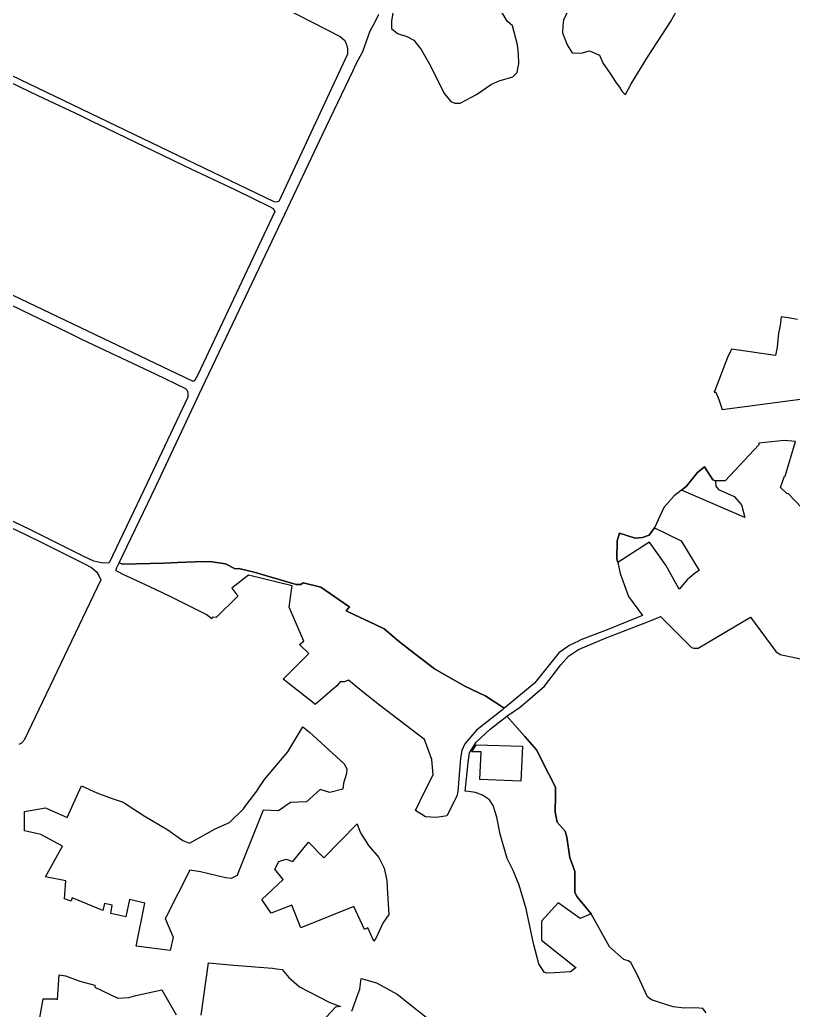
# Model space of a CAD drawing. Header units: millimetres. Extents: x 35444746 to 35449000, y 3482000 to 3488437.
# Drawn here: x 35447122.2 to 35447465.6, y 3484146.7 to 3484586.7 of the extents above; entities that cross this region are included whole.
import ezdxf

# ---------------------------------------------------------------- set-up
doc = ezdxf.new("R2010")
doc.units = ezdxf.units.MM
doc.layers.add('0203.02旱地整理', color=9, linetype='Continuous', true_color=0x808080)
doc.layers.add('0204.02水田整理', color=9, linetype='Continuous', true_color=0x808080)

msp = doc.modelspace()

# ---------------------------------------------------------------- linework, layer by layer
at = {"layer": '0203.02旱地整理', "color": 41}
for points in [[(35447054.852, 3484674.066), (35447081.158, 3484660.78), (35447129.517, 3484635.963), (35447132.207, 3484635.521), (35447136.059, 3484642.596), (35447136.945, 3484643.553), (35447137.701, 3484644.267), (35447146.393, 3484639.671), (35447207.378, 3484608.662), (35447226.536, 3484598.74), (35447264.431, 3484579.242), (35447266.459, 3484577.479), (35447267.294, 3484575.682), (35447267.694, 3484573.714), (35447267.694, 3484571.38), (35447237.156, 3484505.921), (35447236.021, 3484505.706), (35447235.105, 3484505.747), (35447025.099, 3484607.001), (35447024.685, 3484607.201), (35447024.38, 3484607.775)], [(35447054.852, 3484674.066), (35447081.158, 3484660.78), (35447129.517, 3484635.963), (35447132.207, 3484635.521), (35447136.059, 3484642.596), (35447136.945, 3484643.553), (35447137.701, 3484644.267), (35447146.393, 3484639.671), (35447207.378, 3484608.662), (35447226.536, 3484598.74), (35447264.431, 3484579.242), (35447266.459, 3484577.479), (35447267.294, 3484575.682), (35447267.694, 3484573.714), (35447267.694, 3484571.38), (35447237.156, 3484505.921), (35447236.021, 3484505.706), (35447235.105, 3484505.747), (35447025.099, 3484607.001), (35447024.685, 3484607.201), (35447024.38, 3484607.775)], [(35447431.062, 3484381.812), (35447431.193, 3484379.488), (35447432.429, 3484378.008), (35447439.346, 3484374.95), (35447442.671, 3484371.161), (35447444.134, 3484365.51), (35447415.982, 3484377.66), (35447416.638, 3484378.215), (35447418.207, 3484379.51), (35447423.164, 3484385.563), (35447426.154, 3484388.095), (35447429.911, 3484382.29)], [(35447431.062, 3484381.812), (35447431.193, 3484379.488), (35447432.429, 3484378.008), (35447439.346, 3484374.95), (35447442.671, 3484371.161), (35447444.134, 3484365.51), (35447415.982, 3484377.66), (35447416.638, 3484378.215), (35447418.207, 3484379.51), (35447423.164, 3484385.563), (35447426.154, 3484388.095), (35447429.911, 3484382.29)], [(35447404.054, 3484360.94), (35447415.893, 3484355.13), (35447423.782, 3484342.014), (35447421.779, 3484340.702), (35447418.525, 3484337.852), (35447415.009, 3484333.775), (35447409.027, 3484344.315), (35447401.776, 3484354.632), (35447401.083, 3484354.139), (35447387.67, 3484345.578), (35447387.255, 3484347.135), (35447387.488, 3484355.255), (35447388.398, 3484358.66), (35447395.351, 3484356.33), (35447398.624, 3484356.654), (35447401.597, 3484357.679)], [(35447404.054, 3484360.94), (35447415.893, 3484355.13), (35447423.782, 3484342.014), (35447421.779, 3484340.702), (35447418.525, 3484337.852), (35447415.009, 3484333.775), (35447409.027, 3484344.315), (35447401.776, 3484354.632), (35447401.083, 3484354.139), (35447387.67, 3484345.578), (35447387.255, 3484347.135), (35447387.488, 3484355.255), (35447388.398, 3484358.66), (35447395.351, 3484356.33), (35447398.624, 3484356.654), (35447401.597, 3484357.679)], [(35447166.232, 3484345.467), (35447167.896, 3484344.794), (35447186.125, 3484345.333), (35447192.153, 3484345.576), (35447199.982, 3484345.891), (35447206.597, 3484345.953), (35447213.51, 3484345.049), (35447217.812, 3484342.763), (35447219.936, 3484342.833), (35447220.051, 3484342.805), (35447226.235, 3484341.319), (35447244.901, 3484335.73), (35447247.002, 3484335.809), (35447247.973, 3484336.47), (35447255.784, 3484334.595), (35447268.218, 3484326.086), (35447268.636, 3484325.885), (35447267.046, 3484324.16), (35447268.277, 3484323.521), (35447279.969, 3484318.092), (35447283.973, 3484316.157), (35447289.992, 3484310.909), (35447295.45, 3484306.689), (35447306.281, 3484298.313), (35447319.498, 3484290.765), (35447329.163, 3484286.211), (35447337.254, 3484280.785), (35447336.437, 3484280.148), (35447324.894, 3484271.156), (35447319.774, 3484265.058), (35447318.374, 3484262.094), (35447317.862, 3484258.64), (35447316.623, 3484243.869), (35447316.16, 3484241.828), (35447311.788, 3484232.977), (35447310.972, 3484232.828), (35447307.019, 3484232.318), (35447302.303, 3484232.65), (35447297.858, 3484235.447), (35447301.859, 3484243.722), (35447305.719, 3484251.192), (35447305.121, 3484258.045), (35447301.919, 3484267.004), (35447281.836, 3484282.134), (35447274.087, 3484288.423), (35447268.161, 3484293.348), (35447266.412, 3484292.488), (35447264.462, 3484292.488), (35447262.878, 3484290.797), (35447253.246, 3484282.518), (35447252.825, 3484282.868), (35447239.159, 3484293.698), (35447250.522, 3484305.095), (35447246.376, 3484309.161), (35447248.253, 3484310.569), (35447241.813, 3484325.676), (35447242.877, 3484333.329), (35447243.136, 3484335.194), (35447223.7, 3484339.927), (35447216.385, 3484334.118), (35447218.99, 3484330.567), (35447209.386, 3484321.081), (35447207.784, 3484321.255), (35447207.646, 3484321.053), (35447207.484, 3484320.591), (35447204.857, 3484322.456), (35447191.891, 3484329.006), (35447189.259, 3484330.336), (35447182.469, 3484333.544), (35447171.559, 3484338.582), (35447168.661, 3484339.928), (35447167.132, 3484340.72), (35447166.95, 3484340.818), (35447164.937, 3484341.91), (35447164.937, 3484342.489), (35447165.196, 3484343.312)], [(35447166.232, 3484345.467), (35447167.896, 3484344.794), (35447186.125, 3484345.333), (35447192.153, 3484345.576), (35447199.982, 3484345.891), (35447206.597, 3484345.953), (35447213.51, 3484345.049), (35447217.812, 3484342.763), (35447219.936, 3484342.833), (35447220.051, 3484342.805), (35447226.235, 3484341.319), (35447244.901, 3484335.73), (35447247.002, 3484335.809), (35447247.973, 3484336.47), (35447255.784, 3484334.595), (35447268.218, 3484326.086), (35447268.636, 3484325.885), (35447267.046, 3484324.16), (35447268.277, 3484323.521), (35447279.969, 3484318.092), (35447283.973, 3484316.157), (35447289.992, 3484310.909), (35447295.45, 3484306.689), (35447306.281, 3484298.313), (35447319.498, 3484290.765), (35447329.163, 3484286.211), (35447337.254, 3484280.785), (35447336.437, 3484280.148), (35447324.894, 3484271.156), (35447319.774, 3484265.058), (35447318.374, 3484262.094), (35447317.862, 3484258.64), (35447316.623, 3484243.869), (35447316.16, 3484241.828), (35447311.788, 3484232.977), (35447310.972, 3484232.828), (35447307.019, 3484232.318), (35447302.303, 3484232.65), (35447297.858, 3484235.447), (35447301.859, 3484243.722), (35447305.719, 3484251.192), (35447305.121, 3484258.045), (35447301.919, 3484267.004), (35447281.836, 3484282.134), (35447274.087, 3484288.423), (35447268.161, 3484293.348), (35447266.412, 3484292.488), (35447264.462, 3484292.488), (35447262.878, 3484290.797), (35447253.246, 3484282.518), (35447252.825, 3484282.868), (35447239.159, 3484293.698), (35447250.522, 3484305.095), (35447246.376, 3484309.161), (35447248.253, 3484310.569), (35447241.813, 3484325.676), (35447242.877, 3484333.329), (35447243.136, 3484335.194), (35447223.7, 3484339.927), (35447216.385, 3484334.118), (35447218.99, 3484330.567), (35447209.386, 3484321.081), (35447207.784, 3484321.255), (35447207.646, 3484321.053), (35447207.484, 3484320.591), (35447204.857, 3484322.456), (35447191.891, 3484329.006), (35447189.259, 3484330.336), (35447182.469, 3484333.544), (35447171.559, 3484338.582), (35447168.661, 3484339.928), (35447167.132, 3484340.72), (35447166.95, 3484340.818), (35447164.937, 3484341.91), (35447164.937, 3484342.489), (35447165.196, 3484343.312)], [(35447338.427, 3484277.309), (35447346.451, 3484268.244), (35447351.604, 3484262.396), (35447357.084, 3484251.559), (35447360.002, 3484245.795), (35447360.028, 3484242.259), (35447359.939, 3484234.64), (35447360.742, 3484230.234), (35447364.277, 3484226.21), (35447365.04, 3484223.51), (35447366.366, 3484214.373), (35447367.516, 3484211.253), (35447368.583, 3484208.359), (35447368.605, 3484199.144), (35447369.46, 3484197.225), (35447370.925, 3484195.389), (35447375.844, 3484189.443), (35447371.059, 3484187.46), (35447361.156, 3484194.421), (35447353.865, 3484186.263), (35447353.756, 3484177.778), (35447369.1, 3484165.704), (35447369.291, 3484165.607), (35447366.672, 3484163.768), (35447364.289, 3484163.531), (35447359.578, 3484163.318), (35447356.132, 3484163.141), (35447355.024, 3484163.565), (35447352.654, 3484167.224), (35447350.305, 3484176.341), (35447346.978, 3484191.674), (35447343.954, 3484202.186), (35447341.259, 3484208.774), (35447338.622, 3484214.004), (35447335.429, 3484224.811), (35447334.017, 3484232.503), (35447332.301, 3484237.591), (35447330.726, 3484240.162), (35447327.681, 3484242.156), (35447324.499, 3484243.336), (35447321.424, 3484243.895), (35447319.944, 3484244.058), (35447321.234, 3484256.742), (35447321.876, 3484260.997), (35447324.826, 3484265.81), (35447330.963, 3484271.516)], [(35447338.427, 3484277.309), (35447346.451, 3484268.244), (35447351.604, 3484262.396), (35447357.084, 3484251.559), (35447360.002, 3484245.795), (35447360.028, 3484242.259), (35447359.939, 3484234.64), (35447360.742, 3484230.234), (35447364.277, 3484226.21), (35447365.04, 3484223.51), (35447366.366, 3484214.373), (35447367.516, 3484211.253), (35447368.583, 3484208.359), (35447368.605, 3484199.144), (35447369.46, 3484197.225), (35447370.925, 3484195.389), (35447375.844, 3484189.443), (35447371.059, 3484187.46), (35447361.156, 3484194.421), (35447353.865, 3484186.263), (35447353.756, 3484177.778), (35447369.1, 3484165.704), (35447369.291, 3484165.607), (35447366.672, 3484163.768), (35447364.289, 3484163.531), (35447359.578, 3484163.318), (35447356.132, 3484163.141), (35447355.024, 3484163.565), (35447352.654, 3484167.224), (35447350.305, 3484176.341), (35447346.978, 3484191.674), (35447343.954, 3484202.186), (35447341.259, 3484208.774), (35447338.622, 3484214.004), (35447335.429, 3484224.811), (35447334.017, 3484232.503), (35447332.301, 3484237.591), (35447330.726, 3484240.162), (35447327.681, 3484242.156), (35447324.499, 3484243.336), (35447321.424, 3484243.895), (35447319.944, 3484244.058), (35447321.234, 3484256.742), (35447321.876, 3484260.997), (35447324.826, 3484265.81), (35447330.963, 3484271.516)], [(35447247.905, 3484272.548), (35447250.777, 3484270.204), (35447266.259, 3484256.113), (35447267.386, 3484253.923), (35447267.29, 3484251.825), (35447265.903, 3484247.49), (35447265.566, 3484244.803), (35447259.823, 3484243.429), (35447255.502, 3484244.789), (35447249.446, 3484239.184), (35447242.291, 3484239.018), (35447237.074, 3484235.27), (35447230.227, 3484235.596), (35447218.993, 3484207.466), (35447218.637, 3484206.573), (35447216.031, 3484205.225), (35447213.479, 3484205.442), (35447202.326, 3484208.119), (35447197.71, 3484208.839), (35447187.099, 3484188.186), (35447186.717, 3484187.426), (35447190.19, 3484179.093), (35447188.858, 3484173.248), (35447173.793, 3484175.157), (35447177.683, 3484194.263), (35447170.925, 3484195.805), (35447169.297, 3484188.146), (35447162.53, 3484189.642), (35447163.173, 3484193.34), (35447159.757, 3484194.13), (35447158.983, 3484191.035), (35447145.38, 3484196.554), (35447144.902, 3484195.118), (35447142.071, 3484196.116), (35447142.611, 3484204.147), (35447133.571, 3484205.959), (35447141.047, 3484219.479), (35447141.096, 3484219.567), (35447131.516, 3484224.734), (35447124.306, 3484226.31), (35447124.282, 3484234.904), (35447133.54, 3484236.651), (35447143.258, 3484232.302), (35447149.505, 3484246.424), (35447156.377, 3484243.296), (35447162.665, 3484240.909), (35447168.081, 3484239.05), (35447168.948, 3484238.495), (35447177.384, 3484233.099), (35447187.938, 3484226.761), (35447194.565, 3484222.099), (35447197.533, 3484220.951), (35447201.516, 3484223.083), (35447208.922, 3484227.216), (35447215.32, 3484230.077), (35447221.47, 3484236.177), (35447222.994, 3484238.185), (35447227.363, 3484243.94), (35447228.361, 3484245.461), (35447230.797, 3484249.176), (35447231.384, 3484249.876), (35447241.12, 3484261.496)], [(35447247.905, 3484272.548), (35447250.777, 3484270.204), (35447266.259, 3484256.113), (35447267.386, 3484253.923), (35447267.29, 3484251.825), (35447265.903, 3484247.49), (35447265.566, 3484244.803), (35447259.823, 3484243.429), (35447255.502, 3484244.789), (35447249.446, 3484239.184), (35447242.291, 3484239.018), (35447237.074, 3484235.27), (35447230.227, 3484235.596), (35447218.993, 3484207.466), (35447218.637, 3484206.573), (35447216.031, 3484205.225), (35447213.479, 3484205.442), (35447202.326, 3484208.119), (35447197.71, 3484208.839), (35447187.099, 3484188.186), (35447186.717, 3484187.426), (35447190.19, 3484179.093), (35447188.858, 3484173.248), (35447173.793, 3484175.157), (35447177.683, 3484194.263), (35447170.925, 3484195.805), (35447169.297, 3484188.146), (35447162.53, 3484189.642), (35447163.173, 3484193.34), (35447159.757, 3484194.13), (35447158.983, 3484191.035), (35447145.38, 3484196.554), (35447144.902, 3484195.118), (35447142.071, 3484196.116), (35447142.611, 3484204.147), (35447133.571, 3484205.959), (35447141.047, 3484219.479), (35447141.096, 3484219.567), (35447131.516, 3484224.734), (35447124.306, 3484226.31), (35447124.282, 3484234.904), (35447133.54, 3484236.651), (35447143.258, 3484232.302), (35447149.505, 3484246.424), (35447156.377, 3484243.296), (35447162.665, 3484240.909), (35447168.081, 3484239.05), (35447168.948, 3484238.495), (35447177.384, 3484233.099), (35447187.938, 3484226.761), (35447194.565, 3484222.099), (35447197.533, 3484220.951), (35447201.516, 3484223.083), (35447208.922, 3484227.216), (35447215.32, 3484230.077), (35447221.47, 3484236.177), (35447222.994, 3484238.185), (35447227.363, 3484243.94), (35447228.361, 3484245.461), (35447230.797, 3484249.176), (35447231.384, 3484249.876), (35447241.12, 3484261.496)], [(35447324.798, 3484264.598), (35447345.398, 3484264.014), (35447344.705, 3484248.366), (35447326.414, 3484249.167), (35447327.097, 3484261.445), (35447322.828, 3484261.512)], [(35447324.798, 3484264.598), (35447345.398, 3484264.014), (35447344.705, 3484248.366), (35447326.414, 3484249.167), (35447327.097, 3484261.445), (35447322.828, 3484261.512)], [(35447324.798, 3484264.598), (35447345.398, 3484264.014), (35447344.705, 3484248.366), (35447326.414, 3484249.167), (35447327.097, 3484261.445), (35447322.828, 3484261.512)], [(35447324.798, 3484264.598), (35447345.398, 3484264.014), (35447344.705, 3484248.366), (35447326.414, 3484249.167), (35447327.097, 3484261.445), (35447322.828, 3484261.512)], [(35447271.974, 3484229.411), (35447272.447, 3484228.148), (35447273.469, 3484225.422), (35447276.991, 3484219.894), (35447281.595, 3484214.551), (35447283.406, 3484210.959), (35447283.979, 3484209.823), (35447285.115, 3484204.273), (35447285.442, 3484198.524), (35447286.049, 3484189.187), (35447283.298, 3484185.327), (35447281.849, 3484182.115), (35447280.208, 3484178.516), (35447279.435, 3484177.316), (35447276.72, 3484183.234), (35447275.203, 3484182.476), (35447270.526, 3484192.712), (35447246.885, 3484183.234), (35447242.966, 3484193.344), (35447233.737, 3484189.805), (35447229.692, 3484195.871), (35447239.165, 3484204.796), (35447235.361, 3484209.4), (35447237.163, 3484212.803), (35447240.367, 3484213.804), (35447243.371, 3484212.703), (35447250.334, 3484221.269), (35447257.227, 3484214.428)], [(35447271.974, 3484229.411), (35447272.447, 3484228.148), (35447273.469, 3484225.422), (35447276.991, 3484219.894), (35447281.595, 3484214.551), (35447283.406, 3484210.959), (35447283.979, 3484209.823), (35447285.115, 3484204.273), (35447285.442, 3484198.524), (35447286.049, 3484189.187), (35447283.298, 3484185.327), (35447281.849, 3484182.115), (35447280.208, 3484178.516), (35447279.435, 3484177.316), (35447276.72, 3484183.234), (35447275.203, 3484182.476), (35447270.526, 3484192.712), (35447246.885, 3484183.234), (35447242.966, 3484193.344), (35447233.737, 3484189.805), (35447229.692, 3484195.871), (35447239.165, 3484204.796), (35447235.361, 3484209.4), (35447237.163, 3484212.803), (35447240.367, 3484213.804), (35447243.371, 3484212.703), (35447250.334, 3484221.269), (35447257.227, 3484214.428)]]:
    msp.add_lwpolyline(points, close=True, dxfattribs=at)
for points in [[(35447103.35, 3484565.925), (35447126.399, 3484554.831), (35447130.103, 3484553.088), (35447149.087, 3484544.161), (35447155.668, 3484540.865), (35447156.59, 3484540.403), (35447181.79, 3484528.305), (35447185.178, 3484526.678), (35447195.341, 3484521.783), (35447207.912, 3484515.836), (35447217.892, 3484511.115), (35447232.966, 3484503.665), (35447234.607, 3484502.854), (35447235.403, 3484501.508), (35447201.205, 3484428.89), (35447199.702, 3484426.27), (35447199.41, 3484426.183), (35447198.773, 3484426.186), (35447000, 3484521.021)], [(35447103.35, 3484565.925), (35447126.399, 3484554.831), (35447130.103, 3484553.088), (35447149.087, 3484544.161), (35447155.668, 3484540.865), (35447156.59, 3484540.403), (35447181.79, 3484528.305), (35447185.178, 3484526.678), (35447195.341, 3484521.783), (35447207.912, 3484515.836), (35447217.892, 3484511.115), (35447232.966, 3484503.665), (35447234.607, 3484502.854), (35447235.403, 3484501.508), (35447201.205, 3484428.89), (35447199.702, 3484426.27), (35447199.41, 3484426.183), (35447198.773, 3484426.186), (35447000, 3484521.021)], [(35447117.579, 3484460.355), (35447122.812, 3484457.851), (35447143.612, 3484447.684), (35447149.528, 3484444.793), (35447169.939, 3484435.169), (35447182.228, 3484429.375), (35447195.702, 3484422.886), (35447196.312, 3484422.267), (35447196.661, 3484421.582), (35447196.739, 3484420.769), (35447196.739, 3484419.671), (35447196.724, 3484419.037), (35447178.762, 3484380.767), (35447161.799, 3484345.478), (35447159.064, 3484345.323), (35447155.047, 3484346.208), (35447150.59, 3484348.299), (35447126.572, 3484360.291), (35447094.627, 3484375.457)], [(35447117.579, 3484460.355), (35447122.812, 3484457.851), (35447143.612, 3484447.684), (35447149.528, 3484444.793), (35447169.939, 3484435.169), (35447182.228, 3484429.375), (35447195.702, 3484422.886), (35447196.312, 3484422.267), (35447196.661, 3484421.582), (35447196.739, 3484420.769), (35447196.739, 3484419.671), (35447196.724, 3484419.037), (35447178.762, 3484380.767), (35447161.799, 3484345.478), (35447159.064, 3484345.323), (35447155.047, 3484346.208), (35447150.59, 3484348.299), (35447126.572, 3484360.291), (35447094.627, 3484375.457)], [(35447105.673, 3484367.114), (35447125.333, 3484357.781), (35447132.29, 3484354.306), (35447149.138, 3484345.895), (35447150.879, 3484344.944), (35447153.961, 3484343.302), (35447156.249, 3484341.367), (35447157.29, 3484339.774), (35447158.19, 3484337.933), (35447124.051, 3484266.697), (35447122.908, 3484265.336), (35447121.71, 3484264.738)], [(35447105.673, 3484367.114), (35447125.333, 3484357.781), (35447132.29, 3484354.306), (35447149.138, 3484345.895), (35447150.879, 3484344.944), (35447153.961, 3484343.302), (35447156.249, 3484341.367), (35447157.29, 3484339.774), (35447158.19, 3484337.933), (35447124.051, 3484266.697), (35447122.908, 3484265.336), (35447121.71, 3484264.738)]]:
    msp.add_lwpolyline(points, dxfattribs=at)
at = {"layer": '0204.02水田整理', "color": 51}
for points in [[(35447288.136, 3484591.663), (35447287.152, 3484586.056), (35447287.144, 3484582.747), (35447289.839, 3484580.651), (35447294.015, 3484579.249), (35447297.146, 3484577.674), (35447300.358, 3484573.401), (35447303.914, 3484567.297), (35447310.809, 3484553.735), (35447313.586, 3484550.335), (35447315.412, 3484549.635), (35447317.674, 3484549.63), (35447324.968, 3484553.417), (35447331.59, 3484558.1), (35447335.073, 3484559.571), (35447341.088, 3484561.28), (35447342.968, 3484563.266), (35447343.526, 3484565.754), (35447343.82, 3484567.062), (35447343.656, 3484571.587), (35447343.143, 3484575.591), (35447340.928, 3484583.991), (35447338.642, 3484586.131), (35447331.974, 3484597.473)], [(35447368.764, 3484597.756), (35447363.553, 3484586.545), (35447363.287, 3484584.202), (35447363.192, 3484580.818), (35447365.177, 3484575.519), (35447367.512, 3484571.956), (35447371.417, 3484571.773), (35447375.19, 3484572.837), (35447379.527, 3484570.917), (35447381.255, 3484567.267), (35447384.025, 3484563.212), (35447387.051, 3484558.607), (35447388.392, 3484556.757), (35447389.515, 3484555.02), (35447390.417, 3484554.131), (35447391.108, 3484553.502), (35447393.648, 3484558.212), (35447400.903, 3484570.114), (35447402.804, 3484573.007), (35447405.336, 3484576.861), (35447405.627, 3484577.304), (35447411.151, 3484585.712), (35447416.371, 3484595.229)], [(35447469.368, 3484369.915), (35447463.224, 3484376.368), (35447462.952, 3484376.128), (35447460.028, 3484378.875), (35447461.742, 3484383.959), (35447461.992, 3484383.864), (35447466.621, 3484399.325), (35447461.523, 3484399.774), (35447450.395, 3484398.524), (35447450.342, 3484397.892), (35447435.45, 3484381.877), (35447431.062, 3484381.812), (35447429.911, 3484382.29), (35447426.154, 3484388.095), (35447423.164, 3484385.563), (35447418.207, 3484379.51), (35447416.638, 3484378.215), (35447415.982, 3484377.66), (35447412.754, 3484375.189), (35447408.092, 3484369.946), (35447404.054, 3484360.94), (35447401.597, 3484357.679), (35447398.624, 3484356.654), (35447395.351, 3484356.33), (35447388.398, 3484358.66), (35447387.488, 3484355.255), (35447387.255, 3484347.135), (35447387.67, 3484345.578), (35447388.694, 3484340.663), (35447392.462, 3484330.518), (35447398.676, 3484322.077), (35447396.496, 3484321.098), (35447382.926, 3484315.624), (35447371.27, 3484311.185), (35447370.237, 3484310.678), (35447366.479, 3484308.833), (35447365.996, 3484308.596), (35447361.463, 3484305.452), (35447351.428, 3484292.862), (35447350.684, 3484291.929), (35447339.391, 3484282.45), (35447337.254, 3484280.785), (35447329.163, 3484286.211), (35447319.498, 3484290.765), (35447306.281, 3484298.313), (35447295.45, 3484306.689), (35447289.992, 3484310.909), (35447283.973, 3484316.157), (35447279.969, 3484318.092), (35447268.277, 3484323.521), (35447267.046, 3484324.16), (35447268.636, 3484325.885), (35447268.218, 3484326.086), (35447255.784, 3484334.595), (35447247.973, 3484336.47), (35447247.002, 3484335.809), (35447244.901, 3484335.73), (35447226.235, 3484341.319), (35447220.051, 3484342.805), (35447219.936, 3484342.833), (35447217.812, 3484342.763), (35447213.51, 3484345.049), (35447206.597, 3484345.953), (35447199.982, 3484345.891), (35447192.153, 3484345.576), (35447186.125, 3484345.333), (35447167.896, 3484344.794), (35447166.232, 3484345.467), (35447182.389, 3484379.08), (35447203.088, 3484423.183), (35447219.76, 3484457.965), (35447238.473, 3484497.504), (35447256.749, 3484535.991), (35447270.032, 3484563.859), (35447271.333, 3484566.836), (35447274.536, 3484572.553), (35447277.734, 3484581.784), (35447279.894, 3484585.781), (35447281.556, 3484589.121)], [(35447467.475, 3484453.551), (35447463.396, 3484454.209), (35447460.226, 3484454.689), (35447459.754, 3484450.865), (35447458.999, 3484447.484), (35447458.4, 3484441.231), (35447457.779, 3484437.568), (35447438.194, 3484440.364), (35447436.435, 3484436.658), (35447431.781, 3484424.624), (35447430.432, 3484421.304), (35447431.215, 3484421.171), (35447432.625, 3484417.968), (35447434.099, 3484413.548), (35447473.301, 3484418.716)], [(35447426.949, 3484145.544), (35447425.939, 3484146.81), (35447425.483, 3484147.382), (35447422.352, 3484147.752), (35447417.129, 3484147.529), (35447412.259, 3484148.173), (35447406.268, 3484150.13), (35447402.737, 3484151.29), (35447400.929, 3484152.573), (35447396.582, 3484161.876), (35447393.498, 3484167.827), (35447392.361, 3484168.639), (35447390.353, 3484169.268), (35447383.97, 3484174.868), (35447375.844, 3484189.443), (35447370.925, 3484195.389), (35447369.46, 3484197.225), (35447368.605, 3484199.144), (35447368.583, 3484208.359), (35447367.516, 3484211.253), (35447366.366, 3484214.373), (35447365.04, 3484223.51), (35447364.277, 3484226.21), (35447360.742, 3484230.234), (35447359.939, 3484234.64), (35447360.028, 3484242.259), (35447360.002, 3484245.795), (35447357.084, 3484251.559), (35447351.604, 3484262.396), (35447346.451, 3484268.244), (35447338.427, 3484277.309), (35447344.554, 3484281.503), (35447355.156, 3484290.651), (35447362.354, 3484300.058), (35447365.804, 3484303.926), (35447370.262, 3484306.954), (35447382.484, 3484312.082), (35447400.663, 3484319.129), (35447401.364, 3484319.403), (35447406.128, 3484321.267), (35447406.636, 3484321.641), (35447420.501, 3484307.862), (35447421.452, 3484307.565), (35447423.322, 3484307.531), (35447446.705, 3484321.246), (35447457.862, 3484306.018), (35447459.808, 3484304.64), (35447473.784, 3484301.75)], [(35447202.653, 3484144.482), (35447205.886, 3484167.772), (35447217.21, 3484166.668), (35447234.432, 3484165.378), (35447236.16, 3484165.101), (35447238.651, 3484164.703), (35447241.633, 3484161.168), (35447246.411, 3484157.052), (35447250.413, 3484155.03), (35447259.828, 3484150.049), (35447261.032, 3484149.617), (35447264.523, 3484148.379), (35447262.415, 3484148.021), (35447256.08, 3484141.346)], [(35447129.312, 3484133.212), (35447132.482, 3484151.72), (35447138.061, 3484151.735), (35447138.856, 3484151.401), (35447139.618, 3484162.329), (35447142.426, 3484162.006), (35447148.872, 3484159.555), (35447155.475, 3484157.743), (35447155.453, 3484156.848), (35447165.752, 3484152.077), (35447170.508, 3484152.331), (35447173.741, 3484153.14), (35447185.22, 3484155.664), (35447191.665, 3484144.68)], [(35447269.533, 3484146.284), (35447272.283, 3484153.581), (35447273.17, 3484156.051), (35447273.815, 3484160.739), (35447280.51, 3484158.862), (35447289.708, 3484153.831), (35447309.139, 3484138.376)]]:
    msp.add_lwpolyline(points, dxfattribs=at)

doc.saveas('drawing.dxf')
